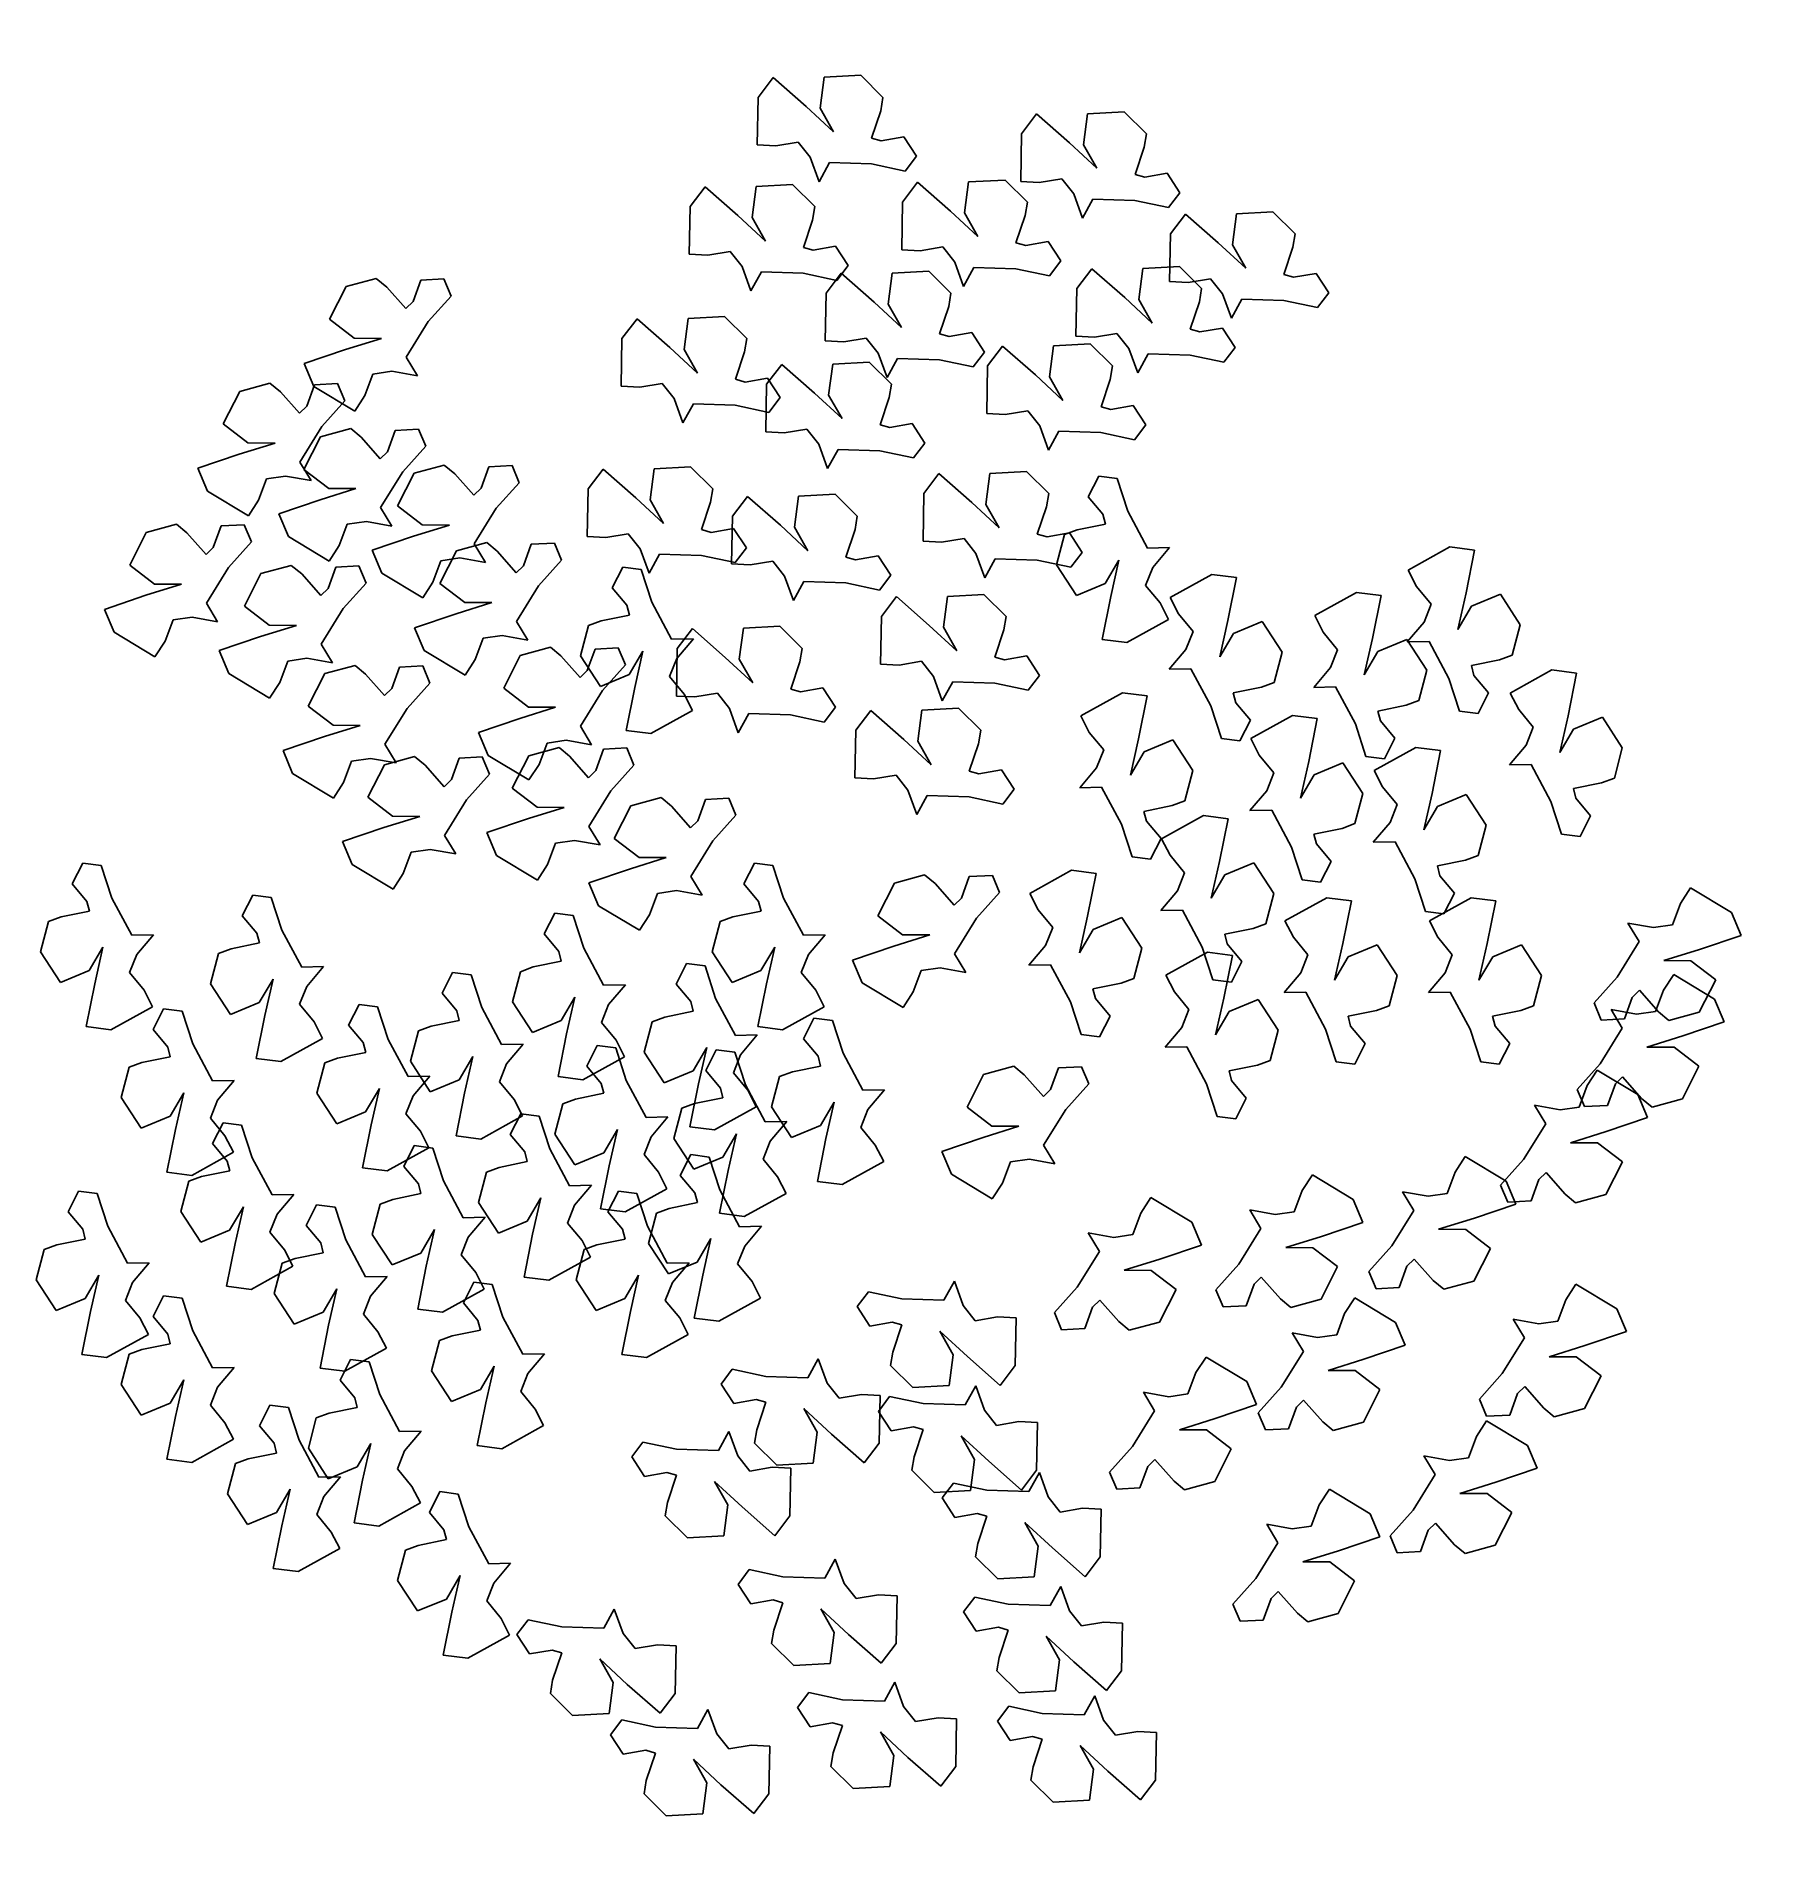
# Model space of a CAD drawing. Extents: x -6.8 to 7.2, y -7.5 to 7.2.
import ezdxf

# ---------------------------------------------------------------- set-up
doc = ezdxf.new("R2010")
doc.units = 0
doc.layers.get('0').update_dxf_attribs({"color": 34, "linetype": 'CONTINUOUS'})

# ---------------------------------------------------------------- blocks, each defined once
blk = doc.blocks.new('BRANCHS', base_point=(1.4853, 0.588))
at = {"color": 0}
for p, q in [((1.5146, 0.6522), (1.4864, 0.6366)), ((1.5313, 0.6501), (1.5146, 0.6522)), ((1.5255, 0.6211), (1.5313, 0.6501)), ((1.4864, 0.6366), (1.4921, 0.6254)), ((1.4921, 0.6254), (1.5019, 0.6135)), ((1.5199, 0.5964), (1.5255, 0.6211)), ((1.5487, 0.6203), (1.5292, 0.6122)), ((1.5622, 0.5996), (1.5487, 0.6203)), ((1.5019, 0.6135), (1.4971, 0.6014)), ((1.5292, 0.6122), (1.5199, 0.5964)), ((1.4971, 0.6014), (1.4858, 0.588)), ((1.5568, 0.5791), (1.5622, 0.5996)), ((1.4858, 0.588), (1.5005, 0.5883)), ((1.5005, 0.5883), (1.5139, 0.5633)), ((1.5482, 0.5759), (1.5568, 0.5791)), ((1.5291, 0.572), (1.5482, 0.5759)), ((1.5308, 0.5654), (1.5291, 0.572)), ((1.5139, 0.5633), (1.5211, 0.5412)), ((1.5407, 0.5536), (1.5308, 0.5654)), ((1.5336, 0.5396), (1.5407, 0.5536)), ((1.5211, 0.5412), (1.5336, 0.5396))]:
    blk.add_line(p, q, dxfattribs=at)

msp = doc.modelspace()

# ---------------------------------------------------------------- block references
at = {"color": 0, "xscale": 12, "yscale": 12, "zscale": 12}
for p, rotation in [((-0.481, 6.033), 59.99999999999999), ((1.657, 5.737), 59.99999999999999), ((0.691, 5.183), 59.99999999999999), ((-1.034, 5.146), 59.99999999999999), ((2.865, 4.925), 59.99999999999999), ((0.071, 4.444), 59.99999999999999), ((2.105, 4.481), 59.99999999999999), ((-3.735, 4.457), 120), ((-1.586, 4.075), 59.99999999999999), ((1.381, 3.853), 59.99999999999999), ((-0.412, 3.705), 59.99999999999999), ((-4.598, 3.607), 120), ((-3.942, 3.238), 120), ((-3.183, 2.942), 120), ((-1.861, 2.855), 59.99999999999999), ((0.864, 2.818), 59.99999999999999), ((-0.689, 2.633), 59.99999999999999), ((-5.356, 2.462), 120), ((2.371, 3.068), 180), ((-2.839, 2.313), 120), ((-4.425, 2.128), 120), ((0.519, 1.82), 59.99999999999999), ((-1.492, 2.329), 180), ((-1.137, 1.561), 59.99999999999999), ((-2.321, 1.463), 120), ((-3.907, 1.316), 120), ((0.312, 0.896), 59.99999999999999), ((-3.424, 0.577), 120), ((-2.252, 0.65), 120), ((-1.424, 0.243), 120), ((0.715, -0.384), 120), ((-5.874, -0.074), 180), ((-0.423, -0.074), 180), ((6.083, 0.027), 299.9999999999999), ((-4.494, -0.332), 180), ((-2.044, -0.48), 180), ((-2.872, -0.961), 180), ((-0.974, -0.887), 180), ((5.946, -0.676), 299.9999999999999), ((-5.218, -1.256), 180), ((-3.631, -1.22), 180), ((0.06, -1.331), 180), ((1.439, -1.937), 120), ((-1.699, -1.552), 180), ((-0.733, -1.589), 180), ((5.325, -1.452), 299.9999999999999), ((-4.735, -2.181), 180), ((-2.32, -2.107), 180), ((-3.183, -2.366), 180), ((-0.94, -2.439), 180), ((4.255, -2.154), 299.9999999999999), ((3.014, -2.302), 299.9999999999999), ((-5.908, -2.735), 180), ((-1.527, -2.735), 180), ((1.703, -2.487), 299.9999999999999), ((-3.976, -2.846), 180), ((0.623, -2.88), 240), ((-2.7, -3.474), 180), ((3.358, -3.3), 299.9999999999999), ((5.152, -3.189), 299.9999999999999), ((-5.218, -3.585), 180), ((-0.481, -3.509), 240), ((-3.7, -4.102), 180), ((0.796, -3.73), 240), ((2.151, -3.781), 299.9999999999999), ((-1.206, -4.1), 240), ((-4.355, -4.472), 180), ((4.428, -4.298), 299.9999999999999), ((1.313, -4.433), 240), ((3.152, -4.853), 299.9999999999999), ((-2.976, -5.174), 180), ((-0.343, -5.135), 240), ((1.486, -5.357), 240), ((-2.137, -5.541), 240), ((0.14, -6.133), 240), ((1.762, -6.244), 240), ((-1.377, -6.355), 240)]:
    msp.add_blockref('BRANCHS', p, dxfattribs=dict(at, rotation=rotation))
for p in [(4.29, 2.303), (2.358, 2.081), (3.531, 1.934), (5.118, 1.305), (1.633, 1.12), (3.013, 0.935), (4.014, 0.677), (2.289, 0.123), (1.219, -0.321), (3.29, -0.543), (4.462, -0.543), (2.324, -0.986)]:
    msp.add_blockref('BRANCHS', p, dxfattribs=at)

doc.saveas('drawing.dxf')
